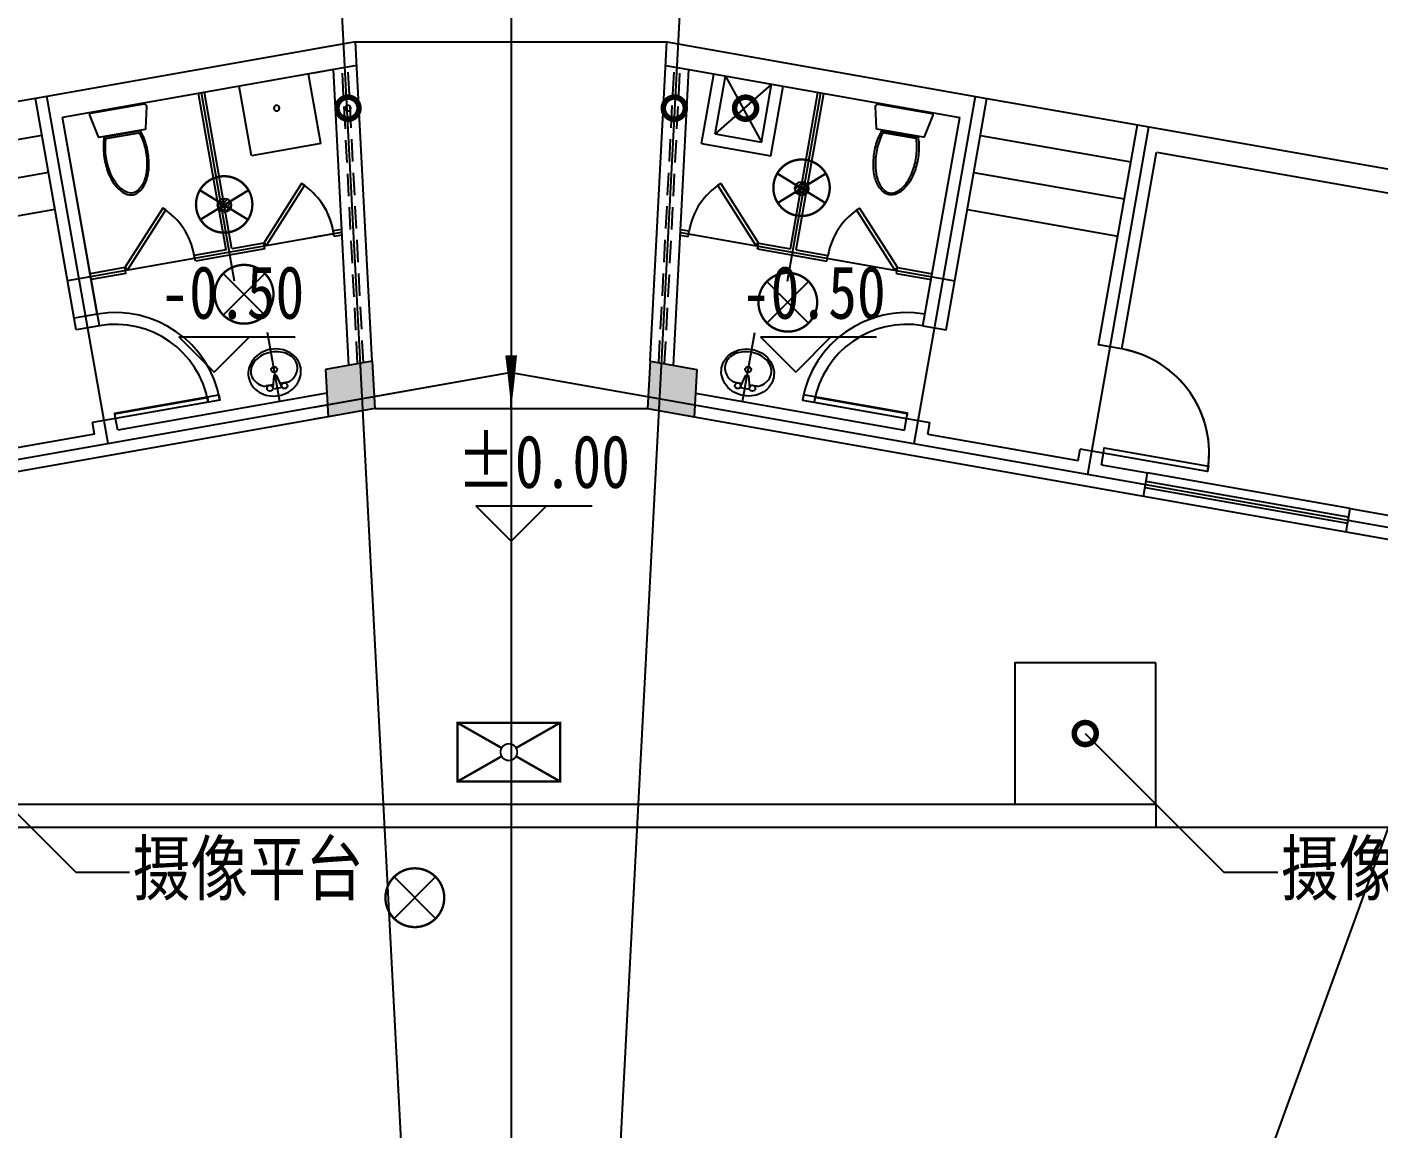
# Model space of a CAD drawing. Extents: x 23618587 to 48466785, y 42305484 to 86624613.
# Drawn here: x 24291357 to 24302861, y 43323030 to 43332402 of the extents above; entities that cross this region are included whole.
import ezdxf

# ---------------------------------------------------------------- set-up
doc = ezdxf.new("R2010")
doc.units = 0
doc.header["$MEASUREMENT"] = 0
doc.linetypes.add('HIDDEN', pattern=[9.525, 6.35, -3.175])
doc.layers.get('0').update_dxf_attribs({"linetype": 'CONTINUOUS'})
for name, color, linetype in [('AC-W', 7, 'CONTINUOUS'), ('设备-动力', 3, 'CONTINUOUS'), ('设备-照明', 3, 'CONTINUOUS')]:
    doc.layers.add(name, color=color, linetype=linetype)
doc.styles.add('IDQSTYLE', font='simplex.shx', dxfattribs={"width": 0.7, "bigfont": 'hzfs1.shx'})
doc.styles.add('Q1', font='SimSun.ttf', dxfattribs={"width": 0.8, "height": 450})

# ---------------------------------------------------------------- blocks, each defined once
blk = doc.blocks.new('_DOTSMALL')
at = {"color": 0, "linetype": 'ByBlock', "const_width": 0.5}
blk.add_lwpolyline([(-0.0625, 0, 1), (0.0625, 0, 1)], format="xyb", close=True, dxfattribs=at)
blk = doc.blocks.new('HC001494')
at = {"color": 0, "linetype": 'Continuous'}
for p, q in [((-1.77, 1.77), (1.77, -1.77)), ((1.77, 1.77), (-1.77, -1.77))]:
    blk.add_line(p, q, dxfattribs=at)
at = {"color": 0, "linetype": 'Continuous', "const_width": 0.2}
blk.add_lwpolyline([(1.77, -1.77, 0.198912), (2.5, 0, 0.198912), (1.77, 1.77, 0.198912), (0, 2.5, 0.198912), (-1.77, 1.77, 0.198912), (-2.5, 0, 0.198912), (-1.77, -1.77, 0.198912), (0, -2.5, 0.198912)], format="xyb", close=True, dxfattribs=at)
at = {"color": 0, "style": 'IDQSTYLE', "width": 0.7}
blk.add_attdef('PSFHATT', (4.5, -2.5), '', height=2.5, dxfattribs=at)
blk = doc.blocks.new('*X228')
at = {"color": 0, "linetype": 'Continuous'}
for p, q in [((292.89, 135.63), (293.52, 136.26)), ((292.95, 135.41), (293.73, 136.19)), ((293, 136.02), (293.13, 136.15)), ((293.08, 135.25), (293.89, 136.07)), ((293.25, 135.14), (294, 135.89)), ((293.49, 135.1), (294.04, 135.65))]:
    blk.add_line(p, q, dxfattribs=at)
blk = doc.blocks.new('HC000703')
at = {"color": 0, "linetype": 'Continuous', "const_width": 0.2}
blk.add_lwpolyline([(-2.4, 0.06, 1), (2.4, 0.06, 1)], format="xyb", close=True, dxfattribs=at)
for points in [[(-2.07, 1.27), (2.02, -1.23)], [(2.07, 1.27), (-2.02, -1.23)]]:
    blk.add_lwpolyline(points, dxfattribs=at)
at = {"color": 0, "linetype": 'Continuous'}
blk.add_circle((0.02, -0.01), 0.58, dxfattribs=at)
blk.add_arc((0, 0.06), 2.4, 224.6186, 315.1352, dxfattribs=at)
blk.add_blockref('*X228', (-293.44, -135.69), dxfattribs=at)
at = {"color": 0, "style": 'IDQSTYLE', "width": 0.7}
blk.add_attdef('PSFHATT', (4.4, -2.34), '', height=2.5, dxfattribs=at)
blk = doc.blocks.new('HC000704')
at = {"color": 0, "linetype": 'Continuous', "const_width": 0.2}
for points in [[(-0.61, 0.35), (-4.38, 2.5)], [(-4.38, 2.5), (4.37, 2.5), (4.37, -2.5), (-4.38, -2.5), (-4.38, 2.5)], [(4.37, 2.5), (0.61, 0.35)], [(-0.61, -0.35), (-4.38, -2.5)], [(0.61, -0.35), (4.37, -2.5)]]:
    blk.add_lwpolyline(points, dxfattribs=at)
at = {"color": 0, "linetype": 'Continuous', "const_width": 0.16}
blk.add_lwpolyline([(0, -0.71, 0.198912), (0.5, -0.5, 0.198912), (0.71, 0, 0.198912), (0.5, 0.5, 0.198912), (0, 0.71, 0.198912), (-0.5, 0.5, 0.198912), (-0.71, 0, 0.198912), (-0.5, -0.5, 0.198912)], format="xyb", close=True, dxfattribs=at)
at = {"color": 0, "style": 'IDQSTYLE', "width": 0.7}
blk.add_attdef('PSFHATT', (6.37, -2.5), '', height=2.5, dxfattribs=at)

msp = doc.modelspace()

# ---------------------------------------------------------------- linework, layer by layer
at = {"layer": 'AC-W', "color": 7, "ltscale": 300}
for p, q in [((24295476.76417, 43352860.11982), (24295476.76417, 43309242.89571)), ((24295476.76417, 43352860.11982), (24295476.76417, 43309242.89571)), ((24311449.10486, 43348976.79392), (24296987.14862, 43309242.89571)), ((24311449.10486, 43348976.79392), (24296987.14862, 43309242.89571)), ((24295259.2852, 43309242.89571), (24293915.9865, 43334874.56902)), ((24295259.2852, 43309242.89571), (24293915.9865, 43334874.56902)), ((24295694.24324, 43309242.89571), (24297037.54255, 43334874.5689)), ((24295694.24324, 43309242.89571), (24297037.54255, 43334874.5689)), ((24292047.81372, 43328858.77073), (24291526.86919, 43331813.19399)), ((24298905.71526, 43328858.77073), (24299426.65979, 43331813.19399)), ((24298905.71526, 43328858.77073), (24299426.65979, 43331813.19399)), ((24300382.92689, 43328598.29846), (24300903.87142, 43331552.72172)), ((24300382.92689, 43328598.29846), (24300903.87142, 43331552.72172)), ((24295476.76417, 43329463.38721), (24287141.65164, 43327993.68198)), ((24295476.76417, 43329463.38721), (24293797.68593, 43329167.32041)), ((24295476.76417, 43329463.38721), (24303811.8767, 43327993.68198)), ((24295476.76417, 43329463.38721), (24303811.8767, 43327993.68198))]:
    msp.add_line(p, q, dxfattribs=at)
at = {"layer": 'AC-W', "color": 7, "ltscale": 5000}
for p, q in [((24294152.30138, 43332276.12852), (24291428.38841, 43331795.82917)), ((24294152.30138, 43332276.12852), (24291428.38841, 43331795.82917)), ((24294152.30138, 43332276.12852), (24293797.68593, 43332213.60025)), ((24294152.30138, 43332276.12852), (24293797.68593, 43332213.60025)), ((24294294.67006, 43329559.58011), (24294152.30138, 43332276.12852)), ((24294294.67006, 43329559.58011), (24294152.30138, 43332276.12852)), ((24294294.67006, 43329559.58011), (24294152.30138, 43332276.12852)), ((24294294.67006, 43329559.58011), (24294152.30138, 43332276.12852)), ((24296658.85828, 43329559.58011), (24296801.2276, 43332276.12841)), ((24296658.85828, 43329559.58011), (24296801.2276, 43332276.12841)), ((24296658.85828, 43329559.58011), (24296801.2276, 43332276.12841)), ((24296658.85828, 43329559.58011), (24296801.2276, 43332276.12841)), ((24296801.2276, 43332276.12852), (24299525.14057, 43331795.82917)), ((24296801.2276, 43332276.12852), (24299525.14057, 43331795.82917)), ((24296801.2276, 43332276.12852), (24299525.14057, 43331795.82917)), ((24296801.2276, 43332276.12852), (24299525.14057, 43331795.82917)), ((24293964.40648, 43332039.91226), (24291660.0796, 43331633.59726)), ((24293964.40648, 43332039.91226), (24291660.0796, 43331633.59726)), ((24293856.98498, 43331411.71498), (24293752.79607, 43332002.59963)), ((24293964.40648, 43332039.91226), (24293797.68593, 43332010.51493)), ((24293964.40648, 43332039.91226), (24293797.68593, 43332010.51493)), ((24294162.8472, 43332074.90271), (24293964.40648, 43332039.91226)), ((24294162.8472, 43332074.90271), (24293964.40648, 43332039.91226)), ((24294162.8472, 43332074.90271), (24293964.40648, 43332039.91226)), ((24294162.8472, 43332074.90271), (24293964.40648, 43332039.91226)), ((24294096.22899, 43329524.58959), (24293964.40648, 43332039.91226)), ((24294096.22899, 43329524.58959), (24293964.40648, 43332039.91226)), ((24294096.22899, 43329524.58959), (24293964.40648, 43332039.91226)), ((24294096.22899, 43329524.58959), (24293964.40648, 43332039.91226)), ((24296790.68173, 43332074.90261), (24296989.12249, 43332039.91215)), ((24296790.68173, 43332074.90261), (24296989.12249, 43332039.91215)), ((24296857.29992, 43329524.58949), (24296989.12249, 43332039.91215)), ((24296857.29992, 43329524.58949), (24296989.12249, 43332039.91215)), ((24296857.29992, 43329524.58949), (24296989.12249, 43332039.91215)), ((24296857.29992, 43329524.58949), (24296989.12249, 43332039.91215)), ((24296989.1225, 43332039.91226), (24299293.44938, 43331633.59726)), ((24296989.1225, 43332039.91226), (24299293.44938, 43331633.59726)), ((24297096.544, 43331411.71498), (24297200.7329, 43332002.59963)), ((24297096.544, 43331411.71498), (24297200.7329, 43332002.59963)), ((24293266.10033, 43331307.52608), (24293161.91142, 43331898.41073)), ((24297212.38959, 43331492.83094), (24297299.21368, 43331985.23482)), ((24297212.38959, 43331492.83094), (24297299.21368, 43331985.23482)), ((24297606.31269, 43331423.37167), (24297693.13678, 43331915.77555)), ((24297606.31269, 43331423.37167), (24297693.13678, 43331915.77555)), ((24297687.42865, 43331307.52608), (24297791.61756, 43331898.41073)), ((24297687.42865, 43331307.52608), (24297791.61756, 43331898.41073)), ((24291758.31995, 43329924.69444), (24291428.38841, 43331795.82917)), ((24291775.68477, 43329826.21367), (24291428.38841, 43331795.82917)), ((24293051.65375, 43330508.1434), (24292817.22871, 43331837.63387)), ((24293100.89413, 43330516.82581), (24292866.46909, 43331846.31627)), ((24297852.63484, 43330516.82581), (24298087.05988, 43331846.31627)), ((24297852.63484, 43330516.82581), (24298087.05988, 43331846.31627)), ((24297901.87523, 43330508.1434), (24298136.30027, 43331837.63387)), ((24297901.87523, 43330508.1434), (24298136.30027, 43331837.63387)), ((24299177.84419, 43329826.21356), (24299525.14057, 43331795.82917)), ((24299177.84419, 43329826.21356), (24299525.14057, 43331795.82917)), ((24293856.98498, 43331411.71498), (24293797.68593, 43331748.01659)), ((24291955.2815, 43329959.42408), (24291660.0796, 43331633.59726)), ((24291972.64632, 43329860.9433), (24291660.0796, 43331633.59726)), ((24298980.88264, 43329860.94319), (24299293.44938, 43331633.59726)), ((24298980.88264, 43329860.94319), (24299293.44938, 43331633.59726)), ((24300475.45911, 43329698.95181), (24300805.39063, 43331570.08643)), ((24300475.45911, 43329698.95181), (24300805.39063, 43331570.08643)), ((24300475.45911, 43329698.95181), (24300805.39063, 43331570.08643)), ((24300475.45911, 43329698.95181), (24300805.39063, 43331570.08643)), ((24300805.39063, 43331570.08643), (24304853.76576, 43330856.24867)), ((24300805.39063, 43331570.08643), (24304853.76576, 43330856.24867)), ((24300805.39063, 43331570.08643), (24304853.76576, 43330856.24867)), ((24300805.39063, 43331570.08643), (24304853.76576, 43330856.24867)), ((24297212.38959, 43331492.83094), (24297606.31269, 43331423.37167)), ((24297212.38959, 43331492.83094), (24297606.31269, 43331423.37167)), ((24293856.98498, 43331411.71498), (24293266.10033, 43331307.52608)), ((24293856.98498, 43331411.71498), (24293797.68593, 43331401.25896)), ((24297096.544, 43331411.71498), (24297687.42865, 43331307.52608)), ((24297096.544, 43331411.71498), (24297687.42865, 43331307.52608)), ((24300672.42066, 43329664.22217), (24300967.62254, 43331338.39525)), ((24300672.42066, 43329664.22217), (24300967.62254, 43331338.39525)), ((24300672.42066, 43329664.22217), (24300967.62254, 43331338.39525)), ((24300672.42066, 43329664.22217), (24300967.62254, 43331338.39525)), ((24300967.62254, 43331338.39525), (24304784.30649, 43330665.41089)), ((24300967.62254, 43331338.39525), (24304784.30649, 43330665.41089)), ((24300967.62254, 43331338.39525), (24304784.30649, 43330665.41089)), ((24300967.62254, 43331338.39525), (24304784.30649, 43330665.41089)), ((24294035.59064, 43330681.63802), (24293962.60092, 43330668.76796)), ((24294035.59064, 43330681.63802), (24293962.60092, 43330668.76796)), ((24293971.28333, 43330619.52758), (24293962.60092, 43330668.76796)), ((24293971.28333, 43330619.52758), (24293962.60092, 43330668.76796)), ((24294038.22709, 43330631.33157), (24293971.28333, 43330619.52758)), ((24294038.22709, 43330631.33157), (24293971.28333, 43330619.52758)), ((24296915.30189, 43330631.33157), (24296982.24565, 43330619.52758)), ((24296915.30189, 43330631.33157), (24296982.24565, 43330619.52758)), ((24296917.93834, 43330681.63802), (24296990.92806, 43330668.76796)), ((24296917.93834, 43330681.63802), (24296990.92806, 43330668.76796)), ((24296982.24565, 43330619.52758), (24296990.92806, 43330668.76796)), ((24296982.24565, 43330619.52758), (24296990.92806, 43330668.76796)), ((24293051.65375, 43330508.1434), (24292780.83161, 43330460.39015)), ((24293380.39867, 43330515.33867), (24292789.51402, 43330411.14976)), ((24293371.71627, 43330564.57906), (24293100.89413, 43330516.82581)), ((24293380.39867, 43330515.33867), (24293371.71627, 43330564.57906)), ((24297573.1303, 43330515.33867), (24297581.81271, 43330564.57906)), ((24297573.1303, 43330515.33867), (24297581.81271, 43330564.57906)), ((24297573.1303, 43330515.33867), (24298164.01495, 43330411.14976)), ((24297573.1303, 43330515.33867), (24298164.01495, 43330411.14976)), ((24297581.81271, 43330564.57906), (24297852.63484, 43330516.82581)), ((24297581.81271, 43330564.57906), (24297852.63484, 43330516.82581)), ((24297901.87523, 43330508.1434), (24298172.69736, 43330460.39015)), ((24297901.87523, 43330508.1434), (24298172.69736, 43330460.39015)), ((24292789.51402, 43330411.14976), (24292780.83161, 43330460.39015)), ((24298164.01495, 43330411.14976), (24298172.69736, 43330460.39015)), ((24298164.01495, 43330411.14976), (24298172.69736, 43330460.39015)), ((24292189.94696, 43330356.20124), (24291894.50464, 43330304.10679)), ((24292198.62937, 43330306.96086), (24291903.18705, 43330254.8664)), ((24292198.62937, 43330306.96086), (24292189.94696, 43330356.20124)), ((24298754.89961, 43330306.96086), (24298763.58201, 43330356.20124)), ((24298754.89961, 43330306.96086), (24298763.58201, 43330356.20124)), ((24298754.89961, 43330306.96086), (24299050.34193, 43330254.8664)), ((24298754.89961, 43330306.96086), (24299050.34193, 43330254.8664)), ((24298763.58201, 43330356.20124), (24299059.02434, 43330304.10679)), ((24298763.58201, 43330356.20124), (24299059.02434, 43330304.10679)), ((24291955.2815, 43329959.42408), (24291758.31995, 43329924.69444)), ((24291972.64632, 43329860.9433), (24291775.68477, 43329826.21367)), ((24298980.88264, 43329860.94319), (24299177.84419, 43329826.21356)), ((24298980.88264, 43329860.94319), (24299177.84419, 43329826.21356)), ((24300672.42066, 43329664.22217), (24300475.45911, 43329698.95181)), ((24300672.42066, 43329664.22217), (24300475.45911, 43329698.95181)), ((24300672.42066, 43329664.22217), (24300475.45911, 43329698.95181)), ((24300672.42066, 43329664.22217), (24300475.45911, 43329698.95181)), ((24293908.33446, 43329288.3734), (24292128.92968, 43328974.61632)), ((24293908.33446, 43329288.3734), (24292128.92968, 43328974.61632)), ((24293908.33446, 43329288.3734), (24293797.68593, 43329268.86308)), ((24293908.33446, 43329288.3734), (24293797.68593, 43329268.86308)), ((24297045.19452, 43329288.3734), (24298824.5993, 43328974.61632)), ((24297045.19452, 43329288.3734), (24298824.5993, 43328974.61632)), ((24297045.19452, 43329288.3734), (24298824.5993, 43328974.61632)), ((24297045.19452, 43329288.3734), (24298824.5993, 43328974.61632)), ((24293918.88026, 43329087.14758), (24290095.56303, 43328412.9936)), ((24293918.88026, 43329087.14758), (24290095.56303, 43328412.9936)), ((24292111.56486, 43329073.0971), (24291914.60331, 43329038.36746)), ((24292111.56486, 43329073.0971), (24291914.60331, 43329038.36746)), ((24291931.96813, 43328939.88669), (24291914.60331, 43329038.36746)), ((24291931.96813, 43328939.88669), (24291914.60331, 43329038.36746)), ((24292128.92968, 43328974.61632), (24292111.56486, 43329073.0971)), ((24292128.92968, 43328974.61632), (24292111.56486, 43329073.0971)), ((24293918.88026, 43329087.14758), (24293797.68593, 43329065.77775)), ((24293918.88026, 43329087.14758), (24293797.68593, 43329065.77775)), ((24297034.64872, 43329087.14758), (24300857.96595, 43328412.9936)), ((24297034.64872, 43329087.14758), (24300857.96595, 43328412.9936)), ((24297034.64872, 43329087.14758), (24300857.96595, 43328412.9936)), ((24297034.64872, 43329087.14758), (24300857.96595, 43328412.9936)), ((24298824.5993, 43328974.61632), (24298841.96412, 43329073.0971)), ((24298824.5993, 43328974.61632), (24298841.96412, 43329073.0971)), ((24298824.5993, 43328974.61632), (24298841.96412, 43329073.0971)), ((24298824.5993, 43328974.61632), (24298841.96412, 43329073.0971)), ((24298841.96412, 43329073.0971), (24299038.92567, 43329038.36746)), ((24298841.96412, 43329073.0971), (24299038.92567, 43329038.36746)), ((24298841.96412, 43329073.0971), (24299038.92567, 43329038.36746)), ((24298841.96412, 43329073.0971), (24299038.92567, 43329038.36746)), ((24299021.56085, 43328939.88669), (24299038.92567, 43329038.36746)), ((24299021.56085, 43328939.88669), (24299038.92567, 43329038.36746)), ((24299021.56085, 43328939.88669), (24299038.92567, 43329038.36746)), ((24299021.56085, 43328939.88669), (24299038.92567, 43329038.36746)), ((24291931.96813, 43328939.88669), (24290651.71805, 43328714.14406)), ((24291931.96813, 43328939.88669), (24290651.71805, 43328714.14406)), ((24299021.56085, 43328939.88669), (24300301.81093, 43328714.14406)), ((24299021.56085, 43328939.88669), (24300301.81093, 43328714.14406)), ((24299021.56085, 43328939.88669), (24300301.81093, 43328714.14406)), ((24299021.56085, 43328939.88669), (24300301.81093, 43328714.14406)), ((24300301.81093, 43328714.14406), (24300319.17575, 43328812.62483)), ((24300301.81093, 43328714.14406), (24300319.17575, 43328812.62483)), ((24300301.81093, 43328714.14406), (24300319.17575, 43328812.62483)), ((24300301.81093, 43328714.14406), (24300319.17575, 43328812.62483)), ((24300516.1373, 43328777.8952), (24300319.17575, 43328812.62483)), ((24300516.1373, 43328777.8952), (24300319.17575, 43328812.62483)), ((24300516.1373, 43328777.8952), (24300319.17575, 43328812.62483)), ((24300516.1373, 43328777.8952), (24300319.17575, 43328812.62483)), ((24300498.77248, 43328679.41442), (24300516.1373, 43328777.8952)), ((24300498.77248, 43328679.41442), (24300516.1373, 43328777.8952)), ((24300498.77248, 43328679.41442), (24300516.1373, 43328777.8952)), ((24300498.77248, 43328679.41442), (24300516.1373, 43328777.8952)), ((24300498.77248, 43328679.41442), (24300892.69558, 43328609.95515)), ((24300498.77248, 43328679.41442), (24300892.69558, 43328609.95515)), ((24300498.77248, 43328679.41442), (24300892.69558, 43328609.95515)), ((24300498.77248, 43328679.41442), (24300892.69558, 43328609.95515)), ((24300857.96595, 43328412.9936), (24300892.69558, 43328609.95515)), ((24300857.96595, 43328412.9936), (24300892.69558, 43328609.95515)), ((24300857.96595, 43328412.9936), (24300892.69558, 43328609.95515)), ((24300857.96595, 43328412.9936), (24300892.69558, 43328609.95515)), ((24302581.37951, 43328109.10929), (24302616.10915, 43328306.07084)), ((24302581.37951, 43328109.10929), (24302616.10915, 43328306.07084)), ((24302581.37951, 43328109.10929), (24302616.10915, 43328306.07084)), ((24302581.37951, 43328109.10929), (24302616.10915, 43328306.07084)), ((24302616.10913, 43328306.07073), (24303829.24151, 43328092.16276)), ((24302616.10913, 43328306.07073), (24303829.24151, 43328092.16276)), ((24302616.10913, 43328306.07073), (24303829.24151, 43328092.16276)), ((24302616.10913, 43328306.07073), (24303829.24151, 43328092.16276)), ((24302581.37949, 43328109.10918), (24303794.51188, 43327895.20121)), ((24302581.37949, 43328109.10918), (24303794.51188, 43327895.20121)), ((24302581.37949, 43328109.10918), (24303794.51188, 43327895.20121)), ((24302581.37949, 43328109.10918), (24303794.51188, 43327895.20121))]:
    msp.add_line(p, q, dxfattribs=at)
at = {"layer": 'AC-W', "color": 7}
for p, q in [((24294152.30138, 43332276.12852), (24296801.2276, 43332276.12841)), ((24294152.30138, 43332276.12852), (24296801.2276, 43332276.12841)), ((24294152.30138, 43332276.12852), (24296801.2276, 43332276.12841)), ((24294152.30138, 43332276.12852), (24296801.2276, 43332276.12841)), ((24295476.76449, 43332276.12846), (24295476.76449, 43329609.26315)), ((24295476.76449, 43332276.12846), (24295476.76449, 43329609.26315)), ((24297693.13678, 43331915.77555), (24297212.38959, 43331492.83094)), ((24297693.13678, 43331915.77555), (24297212.38959, 43331492.83094)), ((24297299.21368, 43331985.23482), (24297606.31269, 43331423.37167)), ((24297299.21368, 43331985.23482), (24297606.31269, 43331423.37167)), ((24291428.38841, 43331795.82917), (24290148.13833, 43331570.08654)), ((24299525.14057, 43331795.82917), (24300805.39064, 43331570.08654)), ((24299525.14057, 43331795.82917), (24300805.39064, 43331570.08654)), ((24291483.95583, 43331480.69069), (24290203.70575, 43331254.94806)), ((24299469.57315, 43331480.69069), (24300749.82323, 43331254.94806)), ((24299469.57315, 43331480.69069), (24300749.82323, 43331254.94806)), ((24291539.52324, 43331165.55221), (24290259.27317, 43330939.80958)), ((24299414.00573, 43331165.55221), (24300694.25581, 43330939.80958)), ((24299414.00573, 43331165.55221), (24300694.25581, 43330939.80958)), ((24291595.09066, 43330850.41373), (24290314.84058, 43330624.6711)), ((24299358.43832, 43330850.41373), (24300638.68839, 43330624.6711)), ((24299358.43832, 43330850.41373), (24300638.68839, 43330624.6711)), ((24292650.38263, 43329766.40903), (24293639.14248, 43329766.40903)), ((24292650.38263, 43329766.40903), (24292950.38263, 43329466.40903)), ((24293250.38263, 43329766.40903), (24292950.38263, 43329466.40903)), ((24297598.01648, 43329766.40903), (24298586.77633, 43329766.40903)), ((24297598.01648, 43329766.40903), (24297898.01648, 43329466.40903)), ((24297598.01648, 43329766.40903), (24298586.77633, 43329766.40903)), ((24297598.01648, 43329766.40903), (24297898.01648, 43329466.40903)), ((24298198.01648, 43329766.40903), (24297898.01648, 43329466.40903)), ((24298198.01648, 43329766.40903), (24297898.01648, 43329466.40903)), ((24294294.67006, 43329559.58011), (24293897.78866, 43329489.59921)), ((24294294.67006, 43329559.58011), (24293897.78866, 43329489.59921)), ((24294294.67006, 43329559.58011), (24293897.78866, 43329489.59921)), ((24294294.67006, 43329559.58011), (24293897.78866, 43329489.59921)), ((24293897.78866, 43329489.59921), (24293918.88026, 43329087.14758)), ((24293897.78866, 43329489.59921), (24293918.88026, 43329087.14758)), ((24293897.78866, 43329489.59921), (24293918.88026, 43329087.14758)), ((24293897.78866, 43329489.59921), (24293918.88026, 43329087.14758)), ((24294294.67006, 43329559.58011), (24294315.76165, 43329157.12848)), ((24294294.67006, 43329559.58011), (24294315.76165, 43329157.12848)), ((24294294.67006, 43329559.58011), (24294315.76165, 43329157.12848)), ((24294294.67006, 43329559.58011), (24294315.76165, 43329157.12848)), ((24296658.85828, 43329559.58011), (24296637.76668, 43329157.12848)), ((24296658.85828, 43329559.58011), (24296637.76668, 43329157.12848)), ((24296658.85828, 43329559.58011), (24296637.76668, 43329157.12848)), ((24296658.85828, 43329559.58011), (24296637.76668, 43329157.12848)), ((24296658.85828, 43329559.58011), (24297055.73967, 43329489.59921)), ((24296658.85828, 43329559.58011), (24297055.73967, 43329489.59921)), ((24296658.85828, 43329559.58011), (24297055.73967, 43329489.59921)), ((24296658.85828, 43329559.58011), (24297055.73967, 43329489.59921)), ((24297055.73967, 43329489.59921), (24297034.64808, 43329087.14758)), ((24297055.73967, 43329489.59921), (24297034.64808, 43329087.14758)), ((24297055.73967, 43329489.59921), (24297034.64808, 43329087.14758)), ((24297055.73967, 43329489.59921), (24297034.64808, 43329087.14758)), ((24294315.76165, 43329157.12848), (24293918.88026, 43329087.14758)), ((24294315.76165, 43329157.12848), (24293918.88026, 43329087.14758)), ((24294315.76165, 43329157.12848), (24293918.88026, 43329087.14758)), ((24294315.76165, 43329157.12848), (24293918.88026, 43329087.14758)), ((24294315.76165, 43329157.12848), (24296637.76668, 43329157.12848)), ((24294315.76165, 43329157.12848), (24296637.76668, 43329157.12848)), ((24294315.76165, 43329157.12848), (24296637.76668, 43329157.12848)), ((24294315.76165, 43329157.12848), (24296637.76668, 43329157.12848)), ((24296637.76668, 43329157.12848), (24297034.64808, 43329087.14758)), ((24296637.76668, 43329157.12848), (24297034.64808, 43329087.14758)), ((24296637.76668, 43329157.12848), (24297034.64808, 43329087.14758)), ((24296637.76668, 43329157.12848), (24297034.64808, 43329087.14758)), ((24302616.10915, 43328306.07084), (24300892.69558, 43328609.95515)), ((24302616.10915, 43328306.07084), (24300892.69558, 43328609.95515)), ((24302616.10915, 43328306.07084), (24300892.69558, 43328609.95515)), ((24302616.10915, 43328306.07084), (24300892.69558, 43328609.95515)), ((24300870.98956, 43328486.85418), (24302594.40313, 43328182.96987)), ((24300870.98956, 43328486.85418), (24302594.40313, 43328182.96987)), ((24300870.98956, 43328486.85418), (24302594.40313, 43328182.96987)), ((24300870.98956, 43328486.85418), (24302594.40313, 43328182.96987)), ((24302603.08554, 43328232.21026), (24300879.67197, 43328536.09457)), ((24302603.08554, 43328232.21026), (24300879.67197, 43328536.09457)), ((24302603.08554, 43328232.21026), (24300879.67197, 43328536.09457)), ((24302603.08554, 43328232.21026), (24300879.67197, 43328536.09457)), ((24295176.76417, 43328328.45678), (24296165.52402, 43328328.45678)), ((24295176.76417, 43328328.45678), (24295476.76417, 43328028.45678)), ((24295176.76417, 43328328.45678), (24296165.52402, 43328328.45678)), ((24295176.76417, 43328328.45678), (24295476.76417, 43328028.45678)), ((24295776.76417, 43328328.45678), (24295476.76417, 43328028.45678)), ((24295776.76417, 43328328.45678), (24295476.76417, 43328028.45678)), ((24300857.96595, 43328412.9936), (24302581.37951, 43328109.10929)), ((24300857.96595, 43328412.9936), (24302581.37951, 43328109.10929)), ((24300857.96595, 43328412.9936), (24302581.37951, 43328109.10929)), ((24300857.96595, 43328412.9936), (24302581.37951, 43328109.10929)), ((24290591.76417, 43326393.14852), (24291771.94282, 43325212.96987)), ((24300361.76417, 43326393.14853), (24301541.94282, 43325212.96987)), ((24300361.76417, 43326393.14853), (24301541.94282, 43325212.96987)), ((24306976.76417, 43325593.14853), (24283976.76417, 43325593.14852)), ((24306976.76417, 43325593.14853), (24293797.68593, 43325593.14852)), ((24291771.94282, 43325212.96987), (24292229.63657, 43325212.96987)), ((24301541.94282, 43325212.96987), (24301999.63656, 43325212.96987)), ((24301541.94282, 43325212.96987), (24301999.63656, 43325212.96987))]:
    msp.add_line(p, q, dxfattribs=at)
at = {"layer": 'AC-W', "color": 7, "linetype": 'HIDDEN', "ltscale": 30}
for p, q in [((24294170.64425, 43329537.71101), (24294038.82174, 43332053.03368)), ((24294170.64425, 43329537.71101), (24294038.82174, 43332053.03368)), ((24294170.64425, 43329537.71101), (24294038.82174, 43332053.03368)), ((24294170.64425, 43329537.71101), (24294038.82174, 43332053.03368)), ((24294220.25443, 43329546.45862), (24294088.43191, 43332061.78129)), ((24294220.25443, 43329546.45863), (24294088.43191, 43332061.78129)), ((24294220.25443, 43329546.45862), (24294088.43191, 43332061.78129)), ((24294220.25443, 43329546.45863), (24294088.43191, 43332061.78129)), ((24296733.27448, 43329546.45852), (24296865.09706, 43332061.78118)), ((24296733.27448, 43329546.45852), (24296865.09706, 43332061.78118)), ((24296733.27448, 43329546.45852), (24296865.09706, 43332061.78118)), ((24296733.27448, 43329546.45852), (24296865.09706, 43332061.78118)), ((24296782.88466, 43329537.71091), (24296914.70723, 43332053.03356)), ((24296782.88466, 43329537.71091), (24296914.70723, 43332053.03356)), ((24296782.88466, 43329537.71091), (24296914.70723, 43332053.03356)), ((24296782.88466, 43329537.71091), (24296914.70723, 43332053.03356))]:
    msp.add_line(p, q, dxfattribs=at)
at = {"layer": 'AC-W', "color": 7, "ltscale": 1500}
for p, q in [((24292047.81372, 43328858.77073), (24291526.86919, 43331813.19399)), ((24293124.15118, 43330240.95928), (24292841.8489, 43331841.97507)), ((24297829.3778, 43330240.95928), (24298111.68008, 43331841.97507)), ((24297829.3778, 43330240.95928), (24298111.68008, 43331841.97507)), ((24298905.71526, 43328858.77073), (24299426.65979, 43331813.19399)), ((24298905.71526, 43328858.77073), (24299426.65979, 43331813.19399)), ((24300382.92689, 43328598.29846), (24300903.87142, 43331552.72172)), ((24300382.92689, 43328598.29846), (24300903.87142, 43331552.72172)), ((24294033.88588, 43330655.95176), (24291701.88429, 43330244.75696)), ((24294033.88588, 43330655.95176), (24293797.68593, 43330614.30334)), ((24296919.64309, 43330655.95176), (24299251.64469, 43330244.75696)), ((24296919.64309, 43330655.95176), (24299251.64469, 43330244.75696)), ((24293507.66053, 43329217.72377), (24293404.36905, 43329803.51886)), ((24297445.86845, 43329217.72377), (24297549.15993, 43329803.51886)), ((24297445.86845, 43329217.72377), (24297549.15993, 43329803.51886)), ((24295476.76417, 43329463.38721), (24287141.65164, 43327993.68198)), ((24295476.76417, 43329463.38721), (24293797.68593, 43329167.32041)), ((24295476.76417, 43329463.38721), (24303811.8767, 43327993.68198)), ((24295476.76417, 43329463.38721), (24303811.8767, 43327993.68198))]:
    msp.add_line(p, q, dxfattribs=at)
at = {"layer": 'AC-W', "color": 7, "linetype": 'ByBlock'}
for p, q in [((24293450.83806, 43329360.01843), (24293392.11095, 43329349.66325)), ((24293456.27959, 43329437.13491), (24293449.02422, 43329334.31293)), ((24293480.89979, 43329441.47612), (24293456.27959, 43329437.13491)), ((24293522.8848, 43329347.33655), (24293480.89979, 43329441.47612)), ((24293570.94642, 43329381.19677), (24293512.38855, 43329370.87144)), ((24297382.58256, 43329381.19677), (24297441.14043, 43329370.87144)), ((24297382.58256, 43329381.19677), (24297441.14043, 43329370.87144)), ((24297430.64418, 43329347.33655), (24297472.62919, 43329441.47612)), ((24297430.64418, 43329347.33655), (24297472.62919, 43329441.47612)), ((24297472.62919, 43329441.47612), (24297497.24938, 43329437.13491)), ((24297472.62919, 43329441.47612), (24297497.24938, 43329437.13491)), ((24297497.24938, 43329437.13491), (24297504.50476, 43329334.31293)), ((24297497.24938, 43329437.13491), (24297504.50476, 43329334.31293)), ((24297502.69092, 43329360.01843), (24297561.41803, 43329349.66325)), ((24297502.69092, 43329360.01843), (24297561.41803, 43329349.66325)), ((24293525.0554, 43329335.02645), (24293451.19482, 43329322.00284)), ((24297428.47358, 43329335.02645), (24297502.33416, 43329322.00284)), ((24297428.47358, 43329335.02645), (24297502.33416, 43329322.00284))]:
    msp.add_line(p, q, dxfattribs=at)
at = {"layer": 'AC-W', "color": 7}
msp.add_lwpolyline([(24295476.76449, 43332276.12846, 0, 0, -0.0000000108), (24295476.76449, 43329609.26315, 100, 0, -0.0088812165), (24295476.76449, 43329157.12848, 100, 0, 0)], format="xyseb", dxfattribs=at)
msp.add_lwpolyline([(24295476.76449, 43332276.12846, 0, 0, -0.0000000108), (24295476.76449, 43329609.26315, 100, 0, -0.0088812165), (24295476.76449, 43329157.12848, 100, 0, 0)], format="xyseb", dxfattribs=at)
at = {"layer": 'AC-W', "color": 7, "linetype": 'ByBlock', "const_width": 187.5}
for points in [[(24296865.09706, 43331735.56847, 1), (24296865.09706, 43331688.69347, 1)], [(24296865.09706, 43331735.56847, 1), (24296865.09706, 43331688.69347, 1)], [(24297471.68588, 43331735.56847, 1), (24297471.68588, 43331688.69347, 1)], [(24297471.68588, 43331735.56847, 1), (24297471.68588, 43331688.69347, 1)]]:
    msp.add_lwpolyline(points, format="xyb", close=True, dxfattribs=at)
at = {"layer": 'AC-W', "color": 7}
for points in [[(24292376.00536, 43331726.22536, 0.4770641446), (24292352.54478, 43331746.62528), (24291896.63577, 43331666.23622, 0.4770641446), (24291889.10149, 43331652.6394), (24291963.64972, 43331468.27936, 0.3540373363), (24291969.15333, 43331465.22969), (24292365.3138, 43331535.08347, 0.3540373363), (24292369.44246, 43331539.83156)], [(24298577.52362, 43331726.22536, -0.4770641446), (24298600.98419, 43331746.62528), (24299056.89321, 43331666.23622, -0.4770641446), (24299064.42748, 43331652.6394), (24298989.87926, 43331468.27936, -0.3540373363), (24298984.37564, 43331465.22969), (24298588.21518, 43331535.08347, -0.3540373363), (24298584.08652, 43331539.83156)], [(24298577.52362, 43331726.22536, -0.4770641446), (24298600.98419, 43331746.62528), (24299056.89321, 43331666.23622, -0.4770641446), (24299064.42748, 43331652.6394), (24298989.87926, 43331468.27936, -0.3540373363), (24298984.37564, 43331465.22969), (24298588.21518, 43331535.08347, -0.3540373363), (24298584.08652, 43331539.83156)], [(24292014.54709, 43331465.41959, 0.0335581281), (24292008.31957, 43331412.83719, 0.0563912107), (24292016.78449, 43331276.19366, 0.0563912107), (24292055.56491, 43331144.89557, 0.0701423195), (24292112.24371, 43331050.32264, 0.1060983654), (24292192.1618, 43330985.77249, 0.1620331015), (24292259.69335, 43330975.7911, 0.1620331015), (24292319.73841, 43331008.26769, 0.1060983654), (24292372.75939, 43331096.25859, 0.0701423195), (24292393.6742, 43331204.51336, 0.0563912107), (24292385.20929, 43331341.15689, 0.0563912107), (24292346.42886, 43331472.45498, 0.0335581281), (24292322.59267, 43331519.73634)], [(24292368.90583, 43331338.28215, -0.0563912107), (24292377.14059, 43331205.35388, -0.0701423195), (24292357.10255, 43331101.63726, -0.1060983654), (24292307.66734, 43331019.59712, -0.1620331015), (24292256.81861, 43330992.09455, -0.1620331015), (24292199.63, 43331000.54722, -0.1060983654), (24292125.11672, 43331060.7319, -0.0701423195), (24292070.81394, 43331151.34023, -0.0563912107), (24292033.08794, 43331279.0684, -0.0563912107), (24292024.85318, 43331411.99667, -0.0276751141), (24292029.28655, 43331453.61301), (24292312.78019, 43331503.60059, -0.0276751141), (24292331.17983, 43331466.01033, -0.0563912107)], [(24298938.98189, 43331465.41959, -0.0335581281), (24298945.20941, 43331412.83719, -0.0563912107), (24298936.74449, 43331276.19366, -0.0563912107), (24298897.96407, 43331144.89557, -0.0701423195), (24298841.28526, 43331050.32264, -0.1060983654), (24298761.36718, 43330985.77249, -0.1620331015), (24298693.83563, 43330975.7911, -0.1620331015), (24298633.79057, 43331008.26769, -0.1060983654), (24298580.76959, 43331096.25859, -0.0701423195), (24298559.85478, 43331204.51336, -0.0563912107), (24298568.31969, 43331341.15689, -0.0563912107), (24298607.10011, 43331472.45498, -0.0335581281), (24298630.9363, 43331519.73634)], [(24298938.98189, 43331465.41959, -0.0335581281), (24298945.20941, 43331412.83719, -0.0563912107), (24298936.74449, 43331276.19366, -0.0563912107), (24298897.96407, 43331144.89557, -0.0701423195), (24298841.28526, 43331050.32264, -0.1060983654), (24298761.36718, 43330985.77249, -0.1620331015), (24298693.83563, 43330975.7911, -0.1620331015), (24298633.79057, 43331008.26769, -0.1060983654), (24298580.76959, 43331096.25859, -0.0701423195), (24298559.85478, 43331204.51336, -0.0563912107), (24298568.31969, 43331341.15689, -0.0563912107), (24298607.10011, 43331472.45498, -0.0335581281), (24298630.9363, 43331519.73634)], [(24298584.62314, 43331338.28215, 0.0563912107), (24298576.38838, 43331205.35388, 0.0701423195), (24298596.42643, 43331101.63726, 0.1060983654), (24298645.86164, 43331019.59712, 0.1620331015), (24298696.71037, 43330992.09455, 0.1620331015), (24298753.89898, 43331000.54722, 0.1060983654), (24298828.41226, 43331060.7319, 0.0701423195), (24298882.71503, 43331151.34023, 0.0563912107), (24298920.44104, 43331279.0684, 0.0563912107), (24298928.6758, 43331411.99667, 0.0276751141), (24298924.24242, 43331453.61301), (24298640.74878, 43331503.60059, 0.0276751141), (24298622.34915, 43331466.01033, 0.0563912107)], [(24298584.62314, 43331338.28215, 0.0563912107), (24298576.38838, 43331205.35388, 0.0701423195), (24298596.42643, 43331101.63726, 0.1060983654), (24298645.86164, 43331019.59712, 0.1620331015), (24298696.71037, 43330992.09455, 0.1620331015), (24298753.89898, 43331000.54722, 0.1060983654), (24298828.41226, 43331060.7319, 0.0701423195), (24298882.71503, 43331151.34023, 0.0563912107), (24298920.44104, 43331279.0684, 0.0563912107), (24298928.6758, 43331411.99667, 0.0276751141), (24298924.24242, 43331453.61301), (24298640.74878, 43331503.60059, 0.0276751141), (24298622.34915, 43331466.01033, 0.0563912107)]]:
    msp.add_lwpolyline(points, format="xyb", close=True, dxfattribs=at)
for points in [[(24293371.71627, 43330564.57906), (24293397.02615, 43330548.47286), (24293719.15011, 43331054.67061), (24293693.84022, 43331070.7768)], [(24297581.81271, 43330564.57906), (24297556.50282, 43330548.47286), (24297234.37887, 43331054.67061), (24297259.68876, 43331070.7768)], [(24297581.81271, 43330564.57906), (24297556.50282, 43330548.47286), (24297234.37887, 43331054.67061), (24297259.68876, 43331070.7768)], [(24292189.94696, 43330356.20124), (24292215.25685, 43330340.09505), (24292537.3808, 43330846.29279), (24292512.07092, 43330862.39899)], [(24298763.58201, 43330356.20124), (24298738.27213, 43330340.09505), (24298416.14817, 43330846.29279), (24298441.45806, 43330862.39899)], [(24298763.58201, 43330356.20124), (24298738.27213, 43330340.09505), (24298416.14817, 43330846.29279), (24298441.45806, 43330862.39899)], [(24292111.56486, 43329073.0971), (24292103.75069, 43329117.41345), (24292990.07767, 43329273.69681), (24292997.89184, 43329229.38046)], [(24292111.56486, 43329073.0971), (24292104.61893, 43329112.48941), (24292892.46513, 43329251.40795), (24292899.41106, 43329212.01564)], [(24298841.96412, 43329073.0971), (24298849.77829, 43329117.41345), (24297963.45131, 43329273.69681), (24297955.63714, 43329229.38046)], [(24298841.96412, 43329073.0971), (24298849.77829, 43329117.41345), (24297963.45131, 43329273.69681), (24297955.63714, 43329229.38046)], [(24298841.96348, 43329073.0971), (24298848.9094, 43329112.48941), (24298061.0632, 43329251.40795), (24298054.11728, 43329212.01564)], [(24298841.96348, 43329073.0971), (24298848.9094, 43329112.48941), (24298061.0632, 43329251.40795), (24298054.11728, 43329212.01564)], [(24300516.1373, 43328777.8952), (24300523.95147, 43328822.21155), (24301410.27844, 43328665.92819), (24301402.46428, 43328621.61184)], [(24300516.1373, 43328777.8952), (24300523.95147, 43328822.21155), (24301410.27844, 43328665.92819), (24301402.46428, 43328621.61184)], [(24300516.1373, 43328777.8952), (24300523.95147, 43328822.21155), (24301410.27844, 43328665.92819), (24301402.46428, 43328621.61184)], [(24300516.1373, 43328777.8952), (24300523.95147, 43328822.21155), (24301410.27844, 43328665.92819), (24301402.46428, 43328621.61184)], [(24300961.76417, 43326993.14853), (24299761.76417, 43326993.14853), (24299761.76417, 43325793.14853), (24300961.76417, 43325793.14853)], [(24300961.76417, 43326993.14853), (24299761.76417, 43326993.14853), (24299761.76417, 43325793.14853), (24300961.76417, 43325793.14853)], [(24289991.76417, 43325793.14852), (24300961.76417, 43325793.14853), (24300961.76417, 43325593.14853), (24289991.76417, 43325593.14852)]]:
    msp.add_lwpolyline(points, close=True, dxfattribs=at)
at = {"layer": 'AC-W', "color": 7, "linetype": 'ByBlock'}
for points in [[(24293242.66674, 43329424.85487, 0.109452), (24293272.19041, 43329353.55215, 0.102376), (24293332.12409, 43329297.02561, 0.093737), (24293410.31958, 43329267.1291, 0.088426), (24293498.97812, 43329266.96416, 0.088426), (24293582.23348, 43329297.44216, 0.093737), (24293645.488, 43329352.28012, 0.102376), (24293682.47402, 43329425.89622, 0.109452), (24293685.83023, 43329502.99655, 0.109452), (24293656.30656, 43329574.29927, 0.102376), (24293596.37288, 43329630.82581, 0.093737), (24293518.17739, 43329660.72232, 0.088426), (24293429.51885, 43329660.88726, 0.088426), (24293346.26349, 43329630.40926, 0.093737), (24293283.00897, 43329575.5713, 0.102376), (24293246.02295, 43329501.9552, 0.109452)], [(24297710.86223, 43329424.85487, -0.109452), (24297681.33857, 43329353.55215, -0.102376), (24297621.40488, 43329297.02561, -0.093737), (24297543.20939, 43329267.1291, -0.088426), (24297454.55085, 43329266.96416, -0.088426), (24297371.29549, 43329297.44216, -0.093737), (24297308.04098, 43329352.28012, -0.102376), (24297271.05495, 43329425.89622, -0.109452), (24297267.69875, 43329502.99655, -0.109452), (24297297.22241, 43329574.29927, -0.102376), (24297357.1561, 43329630.82581, -0.093737), (24297435.35159, 43329660.72232, -0.088426), (24297524.01013, 43329660.88726, -0.088426), (24297607.26549, 43329630.40926, -0.093737), (24297670.52, 43329575.5713, -0.102376), (24297707.50603, 43329501.9552, -0.109452)], [(24297710.86223, 43329424.85487, -0.109452), (24297681.33857, 43329353.55215, -0.102376), (24297621.40488, 43329297.02561, -0.093737), (24297543.20939, 43329267.1291, -0.088426), (24297454.55085, 43329266.96416, -0.088426), (24297371.29549, 43329297.44216, -0.093737), (24297308.04098, 43329352.28012, -0.102376), (24297271.05495, 43329425.89622, -0.109452), (24297267.69875, 43329502.99655, -0.109452), (24297297.22241, 43329574.29927, -0.102376), (24297357.1561, 43329630.82581, -0.093737), (24297435.35159, 43329660.72232, -0.088426), (24297524.01013, 43329660.88726, -0.088426), (24297607.26549, 43329630.40926, -0.093737), (24297670.52, 43329575.5713, -0.102376), (24297707.50603, 43329501.9552, -0.109452)]]:
    msp.add_lwpolyline(points, format="xyb", close=True, dxfattribs=at)
at = {"layer": 'AC-W', "color": 7}
msp.add_lwpolyline([(24293797.68593, 43325793.14852), (24300961.76417, 43325793.14853), (24300961.76417, 43325593.14853), (24293797.68593, 43325593.14852)], dxfattribs=at)
at = {"layer": 'AC-W', "color": 7, "linetype": 'ByBlock'}
for centre in [(24293459.90728, 43329488.5459), (24297493.62169, 43329488.5459), (24297493.62169, 43329488.5459), (24293424.40402, 43329329.97173), (24293547.50499, 43329351.67775), (24297406.02398, 43329351.67775), (24297406.02398, 43329351.67775), (24297529.12495, 43329329.97173), (24297529.12495, 43329329.97173)]:
    msp.add_circle(centre, 25, dxfattribs=at)
at = {"layer": 'AC-W', "color": 7, "ltscale": 300}
for centre, radius, start, end in [((24162246.90911, 42870268.06754), 513099.72014, 62.6224147924, 75.1443656534), ((24150982.49453, 42831626.35527), 541522.67138, 66.0871772528, 74.4564383749)]:
    msp.add_arc(centre, radius, start, end, dxfattribs=at)
at = {"layer": 'AC-W', "color": 7}
for centre, radius, start, end in [((24148759.7883, 42835660.74182), 530172.67138, 79.4743453433, 79.4743453433), ((24148766.30591, 42835659.45113), 530172.67138, 78.1227654299, 78.1227654299), ((24148779.34207, 42835656.52904), 530172.67138, 76.2090487924, 76.2090487924), ((24293371.71627, 43330564.57906), 600, 10.000000009, 57.528959584), ((24297581.81271, 43330564.57906), 600, 122.471040416, 169.999999991), ((24297581.81271, 43330564.57906), 600, 122.471040416, 169.999999991), ((24293371.71627, 43330564.57906), 600, 10.000000009, 44.769198004), ((24292189.94696, 43330356.20124), 600, 10.000000009, 57.528959584), ((24298763.58201, 43330356.20124), 600, 122.471040416, 169.999999991), ((24298763.58201, 43330356.20124), 600, 122.471040416, 169.999999991), ((24292111.56486, 43329073.0971), 900, 10.000000002, 99.999999999), ((24298841.96412, 43329073.0971), 900, 80.000000001, 170.000000001), ((24298841.96412, 43329073.0971), 900, 80.000000001, 170.000000001), ((24292111.56486, 43329073.0971), 800, 10.000000002, 99.999999999), ((24298841.96348, 43329073.0971), 800, 80.000000001, 169.999999998), ((24298841.96348, 43329073.0971), 800, 80.000000001, 169.999999998), ((24282750.49546, 43329383.19581), 12728.27679, 358.982314307, 1.017685696), ((24282750.49546, 43329383.19581), 12728.27679, 358.982314307, 1.017685696), ((24300516.1373, 43328777.8952), 900, 350.000000001, 80.000000001), ((24300516.1373, 43328777.8952), 900, 349.999999998, 80.000000001), ((24300516.1373, 43328777.8952), 900, 350.000000001, 80.000000001), ((24300516.1373, 43328777.8952), 900, 349.999999998, 80.000000001)]:
    msp.add_arc(centre, radius, start, end, dxfattribs=at)
at = {"layer": 'AC-W', "color": 7, "linetype": 'ByBlock'}
for centre, radius, start, end in [((24293481.8431, 43331712.13097), 23.4375, 90, 270), ((24293481.8431, 43331712.13097), 23.4375, 270, 90), ((24294088.43128, 43331712.13097), 23.4375, 90, 270), ((24294088.43128, 43331712.13097), 23.4375, 90, 270), ((24294088.43128, 43331712.13097), 23.4375, 270, 90), ((24294088.43128, 43331712.13097), 23.4375, 270, 90), ((24293452.75359, 43329427.42423), 206.27113, 117.257938998, 136.869898004), ((24293480.01458, 43329374.51174), 265.79332, 99.999999999, 117.257938998), ((24293480.01458, 43329374.51174), 265.79332, 82.742060999, 99.999999999), ((24293487.53439, 43329433.55702), 206.27113, 63.130101997, 82.742060999), ((24293507.90385, 43329473.75971), 161.20263, 38.911201002, 63.130101997), ((24293544.75517, 43329503.50688), 113.8432, 10.000000002, 38.911201002), ((24297408.77381, 43329503.50688), 113.8432, 141.088798998, 169.999999998), ((24297408.77381, 43329503.50688), 113.8432, 141.088798998, 169.999999998), ((24297445.62512, 43329473.75971), 161.20263, 116.869898003, 141.088798998), ((24297445.62512, 43329473.75971), 161.20263, 116.869898003, 141.088798998), ((24297465.99458, 43329433.55702), 206.27113, 97.257939001, 116.869898003), ((24297465.99458, 43329433.55702), 206.27113, 97.257939001, 116.869898003), ((24297473.5144, 43329374.51174), 265.79332, 80.000000001, 97.257939001), ((24297473.5144, 43329374.51174), 265.79332, 80.000000001, 97.257939001), ((24297473.5144, 43329374.51174), 265.79332, 62.742061002, 80.000000001), ((24297473.5144, 43329374.51174), 265.79332, 62.742061002, 80.000000001), ((24297500.77538, 43329427.42423), 206.27113, 43.130101996, 62.742061002), ((24297500.77538, 43329427.42423), 206.27113, 43.130101996, 62.742061002), ((24293375.0594, 43329473.58493), 113.8432, 161.088798999, 190.000000002), ((24293419.86243, 43329458.23563), 161.20263, 136.869898004, 161.088798999), ((24293499.95213, 43329518.85618), 161.20263, 312.259807998, 341.088798999), ((24293544.75517, 43329503.50688), 113.8432, 341.088798999, 10.000000002), ((24297408.77381, 43329503.50688), 113.8432, 169.999999998, 198.911201001), ((24297408.77381, 43329503.50688), 113.8432, 169.999999998, 198.911201001), ((24297453.57685, 43329518.85618), 161.20263, 198.911201001, 227.740192002), ((24297453.57685, 43329518.85618), 161.20263, 198.911201001, 227.740192002), ((24297533.66654, 43329458.23563), 161.20263, 18.911201001, 43.130101996), ((24297533.66654, 43329458.23563), 161.20263, 18.911201001, 43.130101996), ((24297578.46958, 43329473.58493), 113.8432, 349.999999998, 18.911201001), ((24297578.46958, 43329473.58493), 113.8432, 349.999999998, 18.911201001), ((24293375.0594, 43329473.58493), 113.8432, 190.000000002, 218.911201002), ((24293411.91071, 43329503.3321), 161.20263, 218.911201002, 243.130101997), ((24293432.28017, 43329543.53479), 206.27113, 243.130101997, 246.095489999), ((24293379.08733, 43329423.52384), 75, 246.095489999, 279.999999999), ((24293557.92281, 43329455.05736), 75, 279.999999999, 312.259807998), ((24297395.60617, 43329455.05736), 75, 227.740192002, 260.000000001), ((24297395.60617, 43329455.05736), 75, 227.740192002, 260.000000001), ((24297574.44164, 43329423.52384), 75, 260.000000001, 293.904510001), ((24297574.44164, 43329423.52384), 75, 260.000000001, 293.904510001), ((24297521.24881, 43329543.53479), 206.27113, 293.904510001, 296.869898003), ((24297521.24881, 43329543.53479), 206.27113, 293.904510001, 296.869898003), ((24297541.61827, 43329503.3321), 161.20263, 296.869898003, 321.088798998), ((24297541.61827, 43329503.3321), 161.20263, 296.869898003, 321.088798998), ((24297578.46958, 43329473.58493), 113.8432, 321.088798998, 349.999999998), ((24297578.46958, 43329473.58493), 113.8432, 321.088798998, 349.999999998)]:
    msp.add_arc(centre, radius, start, end, dxfattribs=at)
at = {"layer": 'AC-W', "color": 7}
for points in [[(24294294.67006, 43329559.58011), (24293897.78866, 43329489.59921), (24294315.76165, 43329157.12848), (24293918.88026, 43329087.14758)], [(24294294.67006, 43329559.58011), (24293897.78866, 43329489.59921), (24294315.76165, 43329157.12848), (24293918.88026, 43329087.14758)], [(24294294.67006, 43329559.58011), (24293897.78866, 43329489.59921), (24294315.76165, 43329157.12848), (24293918.88026, 43329087.14758)], [(24294294.67006, 43329559.58011), (24293897.78866, 43329489.59921), (24294315.76165, 43329157.12848), (24293918.88026, 43329087.14758)], [(24296658.85828, 43329559.58011), (24297055.73967, 43329489.59921), (24296637.76668, 43329157.12848), (24297034.64808, 43329087.14758)], [(24296658.85828, 43329559.58011), (24297055.73967, 43329489.59921), (24296637.76668, 43329157.12848), (24297034.64808, 43329087.14758)], [(24296658.85828, 43329559.58011), (24297055.73967, 43329489.59921), (24296637.76668, 43329157.12848), (24297034.64808, 43329087.14758)], [(24296658.85828, 43329559.58011), (24297055.73967, 43329489.59921), (24296637.76668, 43329157.12848), (24297034.64808, 43329087.14758)]]:
    msp.add_solid(points, dxfattribs=at)

# ---------------------------------------------------------------- block references
at = {"layer": 'AC-W', "color": 7, "yscale": 375, "zscale": 375}
for p, xscale, rotation in [((24294088.43128, 43331712.13097), -375, 90.00000000277474), ((24294088.43128, 43331712.13097), -375, 90.00000000277474), ((24300361.76417, 43326393.14853), 375, 270.0000000027392), ((24300361.76417, 43326393.14853), 375, 270.0000000027392)]:
    msp.add_blockref('_DOTSMALL', p, dxfattribs=dict(at, xscale=xscale, rotation=rotation))
at = {"layer": '设备-动力', "xscale": 100, "yscale": 100, "zscale": 100}
for name, p in [('HC000703', (24297947.76349, 43331029.45298)), ('HC000703', (24293034.98571, 43330887.54654)), ('HC000704', (24295457.1816, 43326234.67824))]:
    msp.add_blockref(name, p, dxfattribs=at)
at = {"layer": '设备-照明', "color": 3, "xscale": 100, "yscale": 100, "zscale": 100}
for p in [(24293204.27724, 43330129.32147), (24297830.66863, 43330061.45528), (24294657.19277, 43324996.65901)]:
    msp.add_blockref('HC001494', p, dxfattribs=at)

# ---------------------------------------------------------------- texts
at = {"layer": 'AC-W', "color": 7, "style": 'Q1', "width": 0.8}
for s, p in [('-0.50', (24292491.81739, 43329921.11243)), ('-0.50', (24297439.45124, 43329921.11243)), ('-0.50', (24297439.45124, 43329921.11243)), ('%%p0.00', (24295018.19893, 43328481.9478)), ('%%p0.00', (24295018.19893, 43328481.9478)), ('摄像平台', (24292256.22997, 43325021.76255)), ('摄像平台', (24302026.22997, 43325021.76255)), ('摄像平台', (24302026.22997, 43325021.76255))]:
    msp.add_text(s, height=450, dxfattribs=at).set_placement(p)

doc.saveas('drawing.dxf')
